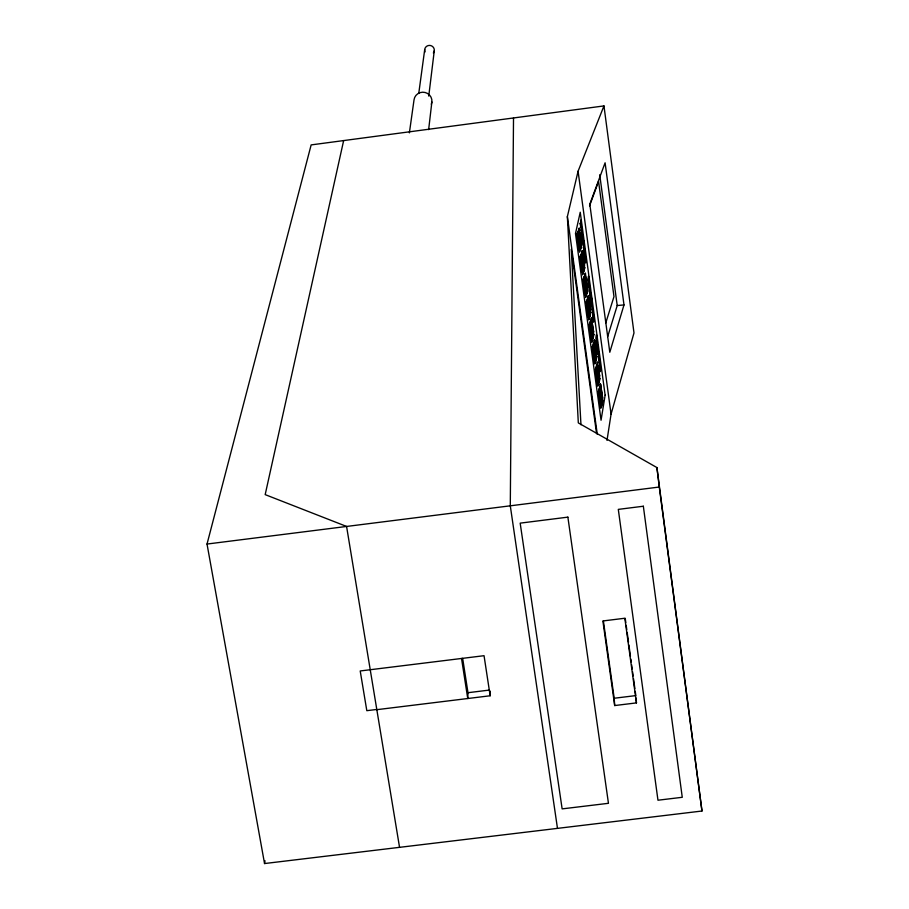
<?xml version="1.0" encoding="UTF-8"?>
<svg xmlns="http://www.w3.org/2000/svg" width="909" height="909" viewBox="0 0 909 909"><rect width="100%" height="100%" fill="white"/><g stroke="black" fill="none" stroke-linecap="round" stroke-linejoin="round"><path stroke-width="1.36" d="M595.486 368.895L597.361 384.393L595.543 368.668L596.395 365.793L597.19 368.088L597.508 362.1L599.69 376.303L597.872 365.816M586.305 301.799L588.203 317.457L586.373 301.595L587.271 298.947L588.078 301.39L588.362 295.732L587.521 299.413M513.517 117.965L510.29 505.813L557.478 828.372M583.214 279.222L585.123 294.936L583.294 279.029L584.192 276.472L583.873 282.21M580.112 256.543L582.033 272.314L580.192 256.361L581.112 253.884L581.306 254.565M376.826 709.679L490.156 695.771L490.269 691.124M462.647 658.298L467.976 692.703L467.749 698.521L461.533 658.468M428.639 129.635L431.866 102.035M428.753 96.07L434.286 50.711M418.754 93.457L424.708 49.541M409.38 132.873L414.027 99.854A8.988 8.726 8.6 0 1 425.151 92.491A8.988 8.726 8.6 0 1 431.298 104.24M606.996 440.388L611.064 414.152L633.993 332.921L603.962 105.921L311.151 144.906L207.025 544.048L264.542 863.55L701.975 811.021L656.923 467.567L578.317 422.901L567.364 216.626L578.079 171.233L603.962 105.921M264.542 863.55L265.019 860.755M599.963 363.725L599.599 365.804L599.849 361.759L600.394 371.599L600.406 367.031M600.156 365.179L599.997 368.702L600.349 366.622M599.372 359.385L598.486 354.112L599.201 362.907L599.656 360.316L598.576 353.59M598.179 350.692L597.917 352.238L597.588 346.34M594.111 319.638L593.122 312.344L592.657 314.832L593.645 322.15L593.225 314.298M590.236 292.334L589.952 293.8L589.634 287.926M585.816 259.94L585.214 255.497M584.907 252.077L583.908 244.669L584.317 252.475L583.408 247.009L584.419 254.429L584.01 246.623M581.578 228.807L581.181 230.647L581.476 226.864L581.987 236.601L582.044 232.193M343.647 140.577L265.178 494.621L346.579 526.447L399.551 847.336M600.201 390.12L600.44 384.257L599.656 388.257M596.111 371.747L596.577 366.418M597.44 362.271L596.645 366.202M623.994 304.935L609.803 352.272L589.805 204.195L605.099 162.802L623.994 304.935L617.211 305.538L607.678 336.648M605.678 323.229L613.984 296.607L598.565 181.425L589.543 205.866M591.395 318.014L590.577 321.775L591.134 323.718L591.475 317.843L593.668 332.217L591.839 321.581M586.953 304.754L587.453 299.618M585.305 273.348L584.453 276.938L585.021 278.949L585.385 273.2L587.6 287.733L585.748 276.938M580.771 259.565L582.237 250.861L582.601 254.611L581.942 256.406L581.374 254.372M578.851 233.761L579.226 228.125L581.476 242.839L579.601 231.886M579.158 228.273L578.272 231.693M207.025 544.048L659.275 487.031L701.975 811.021M467.976 692.703L488.894 690.136M376.792 709.452L366.816 710.679L360.214 670.967L484.043 655.696L490.156 695.771M636.039 698.032L636.459 702.896L614.689 705.554L614.189 698.248L635.834 695.601L635.255 691.385M598.701 381.598L596.724 367.156L598.599 379.451M593.702 345L595.679 359.498L593.804 347.136M592.657 337.307L590.657 322.74L592.554 335.171M583.476 270.109L581.555 257.463M580.385 247.498L578.363 232.659M581.453 255.338L583.373 267.985M603.417 621.063L614.189 698.248M614.689 705.554L602.883 620.961L624.835 618.245L636.459 702.896M580.283 245.385L578.01 231.193L577.079 233.579L577.658 236.817L578.204 231.886M599.849 391.37L601.701 403.596L599.417 387.87L598.576 390.825L599.133 393.881L599.599 388.484M625.233 618.37L625.812 622.574M626.199 625.392L626.778 629.596M627.165 632.414L628.517 642.243M628.903 645.049L630.437 656.287M630.823 659.093L631.21 661.9M631.596 664.706L632.175 668.922M632.562 671.728L633.141 675.944M633.528 678.75L634.868 688.579M567.364 216.626L597.281 434.241M596.565 433.525L571.227 249.316L580.965 424.776M578.079 171.233L611.064 414.152M599.724 174.721L617.211 305.538M656.923 467.567L659.275 487.031M586.703 293.368L587.271 288.096L587.839 291.232L586.884 294.039L586.066 291.584L585.339 293.698L585.714 297.47L586.635 293.573M425.071 51.949A4.818 4.704 9.4 0 1 426.855 46.166A4.818 4.704 9.4 0 1 433.002 46.916A4.818 4.704 9.4 0 1 433.354 52.972M599.929 378.712L599.031 382.95L599.372 376.769L599.929 378.712M602.917 400.596L602.031 404.925L602.36 398.687L602.917 400.596M596.929 356.726L596.02 360.873L596.361 354.749L596.929 356.726M598.508 391.052L600.383 406.493L598.508 391.052M590.895 312.446L589.941 316.412L589.611 312.571L590.316 310.412L590.895 312.446M592.441 346.624L594.327 362.18L592.441 346.624M593.918 334.637L592.986 338.693L593.35 332.637L593.918 334.637M589.373 324.263L591.27 339.864L589.373 324.263M584.794 267.769L583.817 271.552L583.476 267.689L584.214 265.667L584.794 267.769M581.726 245.282L580.726 248.964L580.397 245.1L581.135 243.146L581.726 245.282M576.999 233.761L578.919 249.589L576.999 233.761M600.588 405.141C599.758 412.05 603.065 405.732 601.258 402.71L600.588 405.141M597.565 383.053C596.713 389.916 600.076 383.723 598.247 380.689L597.565 383.053M594.531 360.873C593.657 367.679 597.077 361.623 595.225 358.566L594.531 360.873M591.486 338.58L591.85 342.341L592.782 339.341L592.179 336.341L591.486 338.58M588.418 316.184L588.793 319.957L589.736 317.036L589.134 314.014L588.418 316.184M582.249 271.098L582.624 274.87L583.601 272.132L582.987 269.053L582.249 271.098M579.147 248.396L579.522 252.179L580.521 249.532L579.897 246.419L579.147 248.396M605.144 395.176L601.054 420.242L575.488 233.511L580.237 212.24L605.144 395.176M599.19 360.418L598.599 356.067L599.19 360.418M598.474 351.624L598.02 354.203L597.031 346.931L597.486 344.375L598.474 351.624M596.849 342.841L596.827 345.477L597.418 342.159L596.474 334.648L595.838 338.193L596.849 342.841M597.179 340.966L597.065 341.614L596.588 336.603L597.179 340.966M592.725 309.424L592.509 310.548L591.929 303.572L592.668 312.23L592.725 309.424M591.339 301.618L591.145 302.606L590.35 296.732L591.259 304.572L591.02 295.755L591.918 301.129L590.918 293.8L591.339 301.618M590.532 293.312L590.055 295.755L589.055 288.403L589.532 285.971L590.532 293.312M589.157 282.904L588.85 286.926L589.396 284.153L588.521 276.188L587.85 279.563L588.043 281.029L588.623 278.143L589.157 282.904M585.726 262.837L584.623 255.906L585.112 253.554L585.726 262.837M583.703 240.783L583.18 243.237L582.896 234.852L582.328 237.499L583.339 244.919L583.703 240.783M581.169 223.432L580.771 227.659L580.169 223.194L580.465 224.228L580.874 220.001L581.374 224.921L581.169 223.432M593.702 347.465L593.077 349.522L592.509 346.409L593.372 343.613L593.702 347.465M594.793 343.92L594.168 345.954L593.566 342.966L594.429 340.193L594.793 343.92M590.657 325.183L590.021 327.183L589.441 324.058L590.327 321.332L590.657 325.183M643.345 506.233L618.302 509.381L657.968 800.215L682.261 797.295L643.345 506.233M567.875 517.141L520.175 523.141L562.137 808.885L608.451 803.306L567.875 517.141M602.667 398.199L600.508 384.075L602.667 398.199M596.679 354.305L594.497 340.023L596.679 354.305M590.645 310.026L588.43 295.573L590.645 310.026M584.544 265.337L582.317 250.714L584.544 265.337M589.611 315.014L587.612 300.368L589.611 315.014M586.544 292.607L584.532 277.904L586.544 292.607"/></g></svg>
